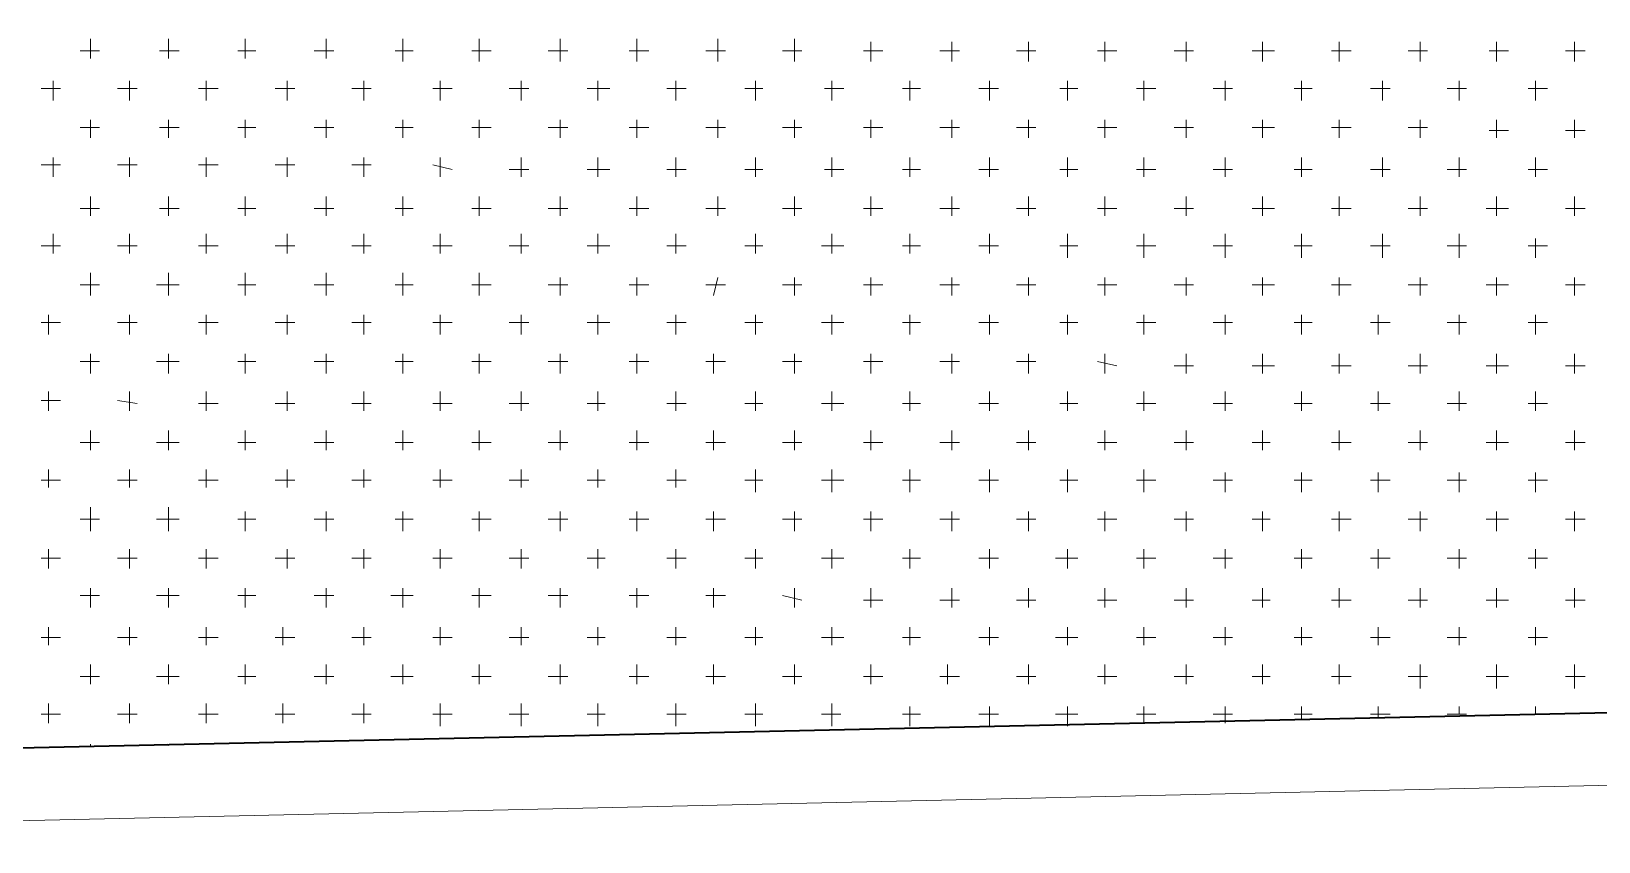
# Model space of a CAD drawing. Header units: millimetres. Extents: x -1787 to 4633, y 81 to 2259.
# Drawn here: x 628.4 to 755.4, y 1543.7 to 1609.4 of the extents above; entities that cross this region are included whole.
import ezdxf

# ---------------------------------------------------------------- set-up
doc = ezdxf.new("R2010")
doc.units = ezdxf.units.MM
doc.header["$MEASUREMENT"] = 0
doc.layers.get('0').update_dxf_attribs({"linetype": 'CONTINUOUS'})

msp = doc.modelspace()

# ---------------------------------------------------------------- linework, layer by layer
at = {"color": 1, "linetype": 'Continuous', "lineweight": 35, "true_color": 0x000001}
msp.add_lwpolyline([(1543.57077, 1598.22488), (698.95014, 1647.72245), (531.72863, 1598.22488), (523.33715, 1582.29323), (527.95855, 1568.0642), (553.13299, 1549.70024), (1544.5437, 1571.71267), (1551.5974, 1578.27991), (1552.57033, 1588.61724)], close=True, dxfattribs=at)
at = {"color": 3, "linetype": 'Continuous', "lineweight": 15, "true_color": 0x000003}
for points in [[(633.15608, 1607.22444), (633.15608, 1608.80544), (633.15608, 1608.80544)], [(639.48009, 1607.22444), (639.48009, 1608.80544), (639.48009, 1608.80544)], [(645.68249, 1607.22444), (645.68249, 1608.80544), (645.68249, 1608.80544)], [(652.24973, 1607.22444), (652.24973, 1608.80544), (652.24973, 1608.80544)], [(658.45213, 1606.98121), (658.45213, 1608.80544), (658.45213, 1608.80544)], [(664.65453, 1606.98121), (664.65453, 1608.80544), (664.65453, 1608.80544)], [(671.22177, 1606.98121), (671.22177, 1608.80544), (671.22177, 1608.80544)], [(677.42417, 1606.98121), (677.42417, 1608.80544), (677.42417, 1608.80544)], [(683.99142, 1606.98121), (683.99142, 1608.80544), (683.99142, 1608.80544)], [(690.19381, 1606.98121), (690.19381, 1608.80544), (690.19381, 1608.80544)], [(696.39621, 1606.98121), (696.39621, 1608.56221), (696.39621, 1608.56221)], [(702.96346, 1606.98121), (702.96346, 1608.56221), (702.96346, 1608.56221)], [(709.16585, 1606.98121), (709.16585, 1608.56221), (709.16585, 1608.56221)], [(715.36825, 1606.98121), (715.36825, 1608.56221), (715.36825, 1608.56221)], [(721.9355, 1606.98121), (721.9355, 1608.56221), (721.9355, 1608.56221)], [(728.13789, 1606.98121), (728.13789, 1608.56221), (728.13789, 1608.56221)], [(734.34029, 1606.98121), (734.34029, 1608.56221), (734.34029, 1608.56221)], [(740.90754, 1606.98121), (740.90754, 1608.56221), (740.90754, 1608.56221)], [(747.10993, 1606.98121), (747.10993, 1608.56221), (747.10993, 1608.56221)], [(753.43395, 1606.98121), (753.43395, 1608.56221), (753.43395, 1608.56221)], [(632.30477, 1607.83251), (633.88577, 1607.83251), (633.88577, 1607.83251)], [(638.7504, 1607.83251), (640.3314, 1607.83251), (640.3314, 1607.83251)], [(645.07441, 1607.83251), (646.5338, 1607.83251), (646.5338, 1607.83251)], [(651.27681, 1607.83251), (652.85781, 1607.83251), (652.85781, 1607.83251)], [(657.84405, 1607.83251), (659.30344, 1607.83251), (659.30344, 1607.83251)], [(664.04645, 1607.83251), (665.62746, 1607.83251), (665.62746, 1607.83251)], [(670.24885, 1607.83251), (671.82985, 1607.83251), (671.82985, 1607.83251)], [(676.81609, 1607.83251), (678.3971, 1607.83251), (678.3971, 1607.83251)], [(683.01849, 1607.83251), (684.5995, 1607.83251), (684.5995, 1607.83251)], [(689.22089, 1607.83251), (690.80189, 1607.83251), (690.80189, 1607.83251)], [(695.78813, 1607.83251), (697.36914, 1607.83251), (697.36914, 1607.83251)], [(701.99053, 1607.83251), (703.57154, 1607.83251), (703.57154, 1607.83251)], [(708.19293, 1607.83251), (709.77393, 1607.83251), (709.77393, 1607.83251)], [(714.76017, 1607.83251), (716.34118, 1607.83251), (716.34118, 1607.83251)], [(720.96257, 1607.83251), (722.54358, 1607.83251), (722.54358, 1607.83251)], [(727.28659, 1607.83251), (729.11082, 1607.83251), (729.11082, 1607.83251)], [(733.73221, 1607.83251), (735.31322, 1607.83251), (735.31322, 1607.83251)], [(739.93461, 1607.83251), (741.51562, 1607.83251), (741.51562, 1607.83251)], [(746.50186, 1607.83251), (748.08286, 1607.83251), (748.08286, 1607.83251)], [(752.70425, 1607.83251), (754.28526, 1607.83251), (754.28526, 1607.83251)], [(629.14276, 1604.79212), (630.72377, 1604.79212), (630.72377, 1604.79212)], [(630.11569, 1603.8192), (630.11569, 1605.4002), (630.11569, 1605.4002)], [(635.34516, 1604.79212), (636.92616, 1604.79212), (636.92616, 1604.79212)], [(636.31809, 1603.8192), (636.31809, 1605.4002), (636.31809, 1605.4002)], [(641.9124, 1604.79212), (643.49341, 1604.79212), (643.49341, 1604.79212)], [(642.52048, 1603.8192), (642.52048, 1605.4002), (642.52048, 1605.4002)], [(648.1148, 1604.79212), (649.69581, 1604.79212), (649.69581, 1604.79212)], [(649.08773, 1603.8192), (649.08773, 1605.4002), (649.08773, 1605.4002)], [(654.3172, 1604.79212), (655.8982, 1604.79212), (655.8982, 1604.79212)], [(655.29013, 1603.8192), (655.29013, 1605.4002), (655.29013, 1605.4002)], [(660.88444, 1604.79212), (662.46545, 1604.79212), (662.46545, 1604.79212)], [(661.49252, 1603.8192), (661.49252, 1605.4002), (661.49252, 1605.4002)], [(667.08684, 1604.79212), (668.66785, 1604.79212), (668.66785, 1604.79212)], [(668.05977, 1603.8192), (668.05977, 1605.4002), (668.05977, 1605.4002)], [(673.41086, 1604.79212), (675.23509, 1604.79212), (675.23509, 1604.79212)], [(674.26217, 1603.8192), (674.26217, 1605.4002), (674.26217, 1605.4002)], [(679.85649, 1604.79212), (681.43749, 1604.79212), (681.43749, 1604.79212)], [(680.58618, 1603.8192), (680.58618, 1605.4002), (680.58618, 1605.4002)], [(686.1805, 1604.79212), (687.63989, 1604.79212), (687.63989, 1604.79212)], [(687.03181, 1603.8192), (687.03181, 1605.4002), (687.03181, 1605.4002)], [(692.62613, 1604.79212), (694.20713, 1604.79212), (694.20713, 1604.79212)], [(693.23421, 1603.8192), (693.23421, 1605.4002), (693.23421, 1605.4002)], [(698.95014, 1604.79212), (700.40953, 1604.79212), (700.40953, 1604.79212)], [(699.55822, 1603.8192), (699.55822, 1605.4002), (699.55822, 1605.4002)], [(705.15254, 1604.79212), (706.73354, 1604.79212), (706.73354, 1604.79212)], [(706.00385, 1603.8192), (706.00385, 1605.4002), (706.00385, 1605.4002)], [(711.71978, 1604.79212), (713.17917, 1604.79212), (713.17917, 1604.79212)], [(712.32786, 1603.8192), (712.32786, 1605.4002), (712.32786, 1605.4002)], [(717.92218, 1604.79212), (719.50318, 1604.79212), (719.50318, 1604.79212)], [(718.53026, 1603.8192), (718.53026, 1605.4002), (718.53026, 1605.4002)], [(724.12458, 1604.79212), (725.70558, 1604.79212), (725.70558, 1604.79212)], [(725.0975, 1603.8192), (725.0975, 1605.4002), (725.0975, 1605.4002)], [(730.69182, 1604.79212), (732.15121, 1604.79212), (732.15121, 1604.79212)], [(731.2999, 1603.8192), (731.2999, 1605.4002), (731.2999, 1605.4002)], [(736.89422, 1604.79212), (738.47522, 1604.79212), (738.47522, 1604.79212)], [(737.86715, 1603.8192), (737.86715, 1605.4002), (737.86715, 1605.4002)], [(743.09662, 1604.79212), (744.67762, 1604.79212), (744.67762, 1604.79212)], [(744.06954, 1603.8192), (744.06954, 1605.4002), (744.06954, 1605.4002)], [(749.66386, 1604.79212), (751.24487, 1604.79212), (751.24487, 1604.79212)], [(750.27194, 1603.8192), (750.27194, 1605.4002), (750.27194, 1605.4002)], [(633.15608, 1600.77881), (633.15608, 1602.2382), (633.15608, 1602.2382)], [(639.48009, 1600.77881), (639.48009, 1602.2382), (639.48009, 1602.2382)], [(645.68249, 1600.77881), (645.68249, 1602.2382), (645.68249, 1602.2382)], [(652.24973, 1600.77881), (652.24973, 1602.2382), (652.24973, 1602.2382)], [(658.45213, 1600.77881), (658.45213, 1602.2382), (658.45213, 1602.2382)], [(664.65453, 1600.77881), (664.65453, 1602.2382), (664.65453, 1602.2382)], [(671.22177, 1600.77881), (671.22177, 1602.2382), (671.22177, 1602.2382)], [(677.42417, 1600.77881), (677.42417, 1602.2382), (677.42417, 1602.2382)], [(683.99142, 1600.77881), (683.99142, 1602.2382), (683.99142, 1602.2382)], [(690.19381, 1600.77881), (690.19381, 1602.2382), (690.19381, 1602.2382)], [(696.39621, 1600.77881), (696.39621, 1602.2382), (696.39621, 1602.2382)], [(702.96346, 1600.77881), (702.96346, 1602.2382), (702.96346, 1602.2382)], [(709.16585, 1600.77881), (709.16585, 1602.2382), (709.16585, 1602.2382)], [(715.36825, 1600.77881), (715.36825, 1602.2382), (715.36825, 1602.2382)], [(721.9355, 1600.77881), (721.9355, 1602.2382), (721.9355, 1602.2382)], [(728.13789, 1600.77881), (728.13789, 1602.2382), (728.13789, 1602.2382)], [(734.34029, 1600.77881), (734.34029, 1602.2382), (734.34029, 1602.2382)], [(740.90754, 1600.77881), (740.90754, 1602.2382), (740.90754, 1602.2382)], [(747.10993, 1600.77881), (747.10993, 1602.2382), (747.10993, 1602.2382)], [(753.43395, 1600.77881), (753.43395, 1602.2382), (753.43395, 1602.2382)], [(632.30477, 1601.63012), (633.88577, 1601.63012), (633.88577, 1601.63012)], [(638.7504, 1601.63012), (640.3314, 1601.63012), (640.3314, 1601.63012)], [(645.07441, 1601.63012), (646.5338, 1601.63012), (646.5338, 1601.63012)], [(651.27681, 1601.63012), (652.85781, 1601.63012), (652.85781, 1601.63012)], [(657.84405, 1601.63012), (659.30344, 1601.63012), (659.30344, 1601.63012)], [(664.04645, 1601.63012), (665.62746, 1601.63012), (665.62746, 1601.63012)], [(670.24885, 1601.63012), (671.82985, 1601.63012), (671.82985, 1601.63012)], [(676.81609, 1601.63012), (678.3971, 1601.63012), (678.3971, 1601.63012)], [(683.01849, 1601.63012), (684.5995, 1601.63012), (684.5995, 1601.63012)], [(689.22089, 1601.63012), (690.80189, 1601.63012), (690.80189, 1601.63012)], [(695.78813, 1601.63012), (697.36914, 1601.63012), (697.36914, 1601.63012)], [(701.99053, 1601.63012), (703.57154, 1601.63012), (703.57154, 1601.63012)], [(708.19293, 1601.63012), (709.77393, 1601.63012), (709.77393, 1601.63012)], [(714.76017, 1601.63012), (716.34118, 1601.63012), (716.34118, 1601.63012)], [(720.96257, 1601.63012), (722.54358, 1601.63012), (722.54358, 1601.63012)], [(727.28659, 1601.63012), (729.11082, 1601.63012), (729.11082, 1601.63012)], [(733.73221, 1601.63012), (735.31322, 1601.63012), (735.31322, 1601.63012)], [(739.93461, 1601.63012), (741.51562, 1601.63012), (741.51562, 1601.63012)], [(746.50186, 1601.38689), (748.08286, 1601.38689), (748.08286, 1601.38689)], [(752.70425, 1601.38689), (754.28526, 1601.38689), (754.28526, 1601.38689)], [(629.14276, 1598.58973), (630.72377, 1598.58973), (630.72377, 1598.58973)], [(630.11569, 1597.6168), (630.11569, 1599.1978), (630.11569, 1599.1978)], [(635.34516, 1598.58973), (636.92616, 1598.58973), (636.92616, 1598.58973)], [(636.31809, 1597.6168), (636.31809, 1599.1978), (636.31809, 1599.1978)], [(641.9124, 1598.58973), (643.49341, 1598.58973), (643.49341, 1598.58973)], [(642.52048, 1597.6168), (642.52048, 1599.1978), (642.52048, 1599.1978)], [(648.1148, 1598.58973), (649.69581, 1598.58973), (649.69581, 1598.58973)], [(649.08773, 1597.6168), (649.08773, 1599.1978), (649.08773, 1599.1978)], [(654.3172, 1598.58973), (655.8982, 1598.58973), (655.8982, 1598.58973)], [(655.29013, 1597.6168), (655.29013, 1599.1978), (655.29013, 1599.1978)], [(660.88444, 1598.58973), (662.46545, 1598.22488), (662.46545, 1598.22488)], [(661.49252, 1597.6168), (661.49252, 1599.1978), (661.49252, 1599.1978)], [(667.08684, 1598.22488), (668.66785, 1598.22488), (668.66785, 1598.22488)], [(668.05977, 1597.6168), (668.05977, 1599.1978), (668.05977, 1599.1978)], [(673.41086, 1598.22488), (675.23509, 1598.22488), (675.23509, 1598.22488)], [(674.26217, 1597.6168), (674.26217, 1599.1978), (674.26217, 1599.1978)], [(679.85649, 1598.22488), (681.43749, 1598.22488), (681.43749, 1598.22488)], [(680.58618, 1597.6168), (680.58618, 1599.1978), (680.58618, 1599.1978)], [(686.1805, 1598.22488), (687.63989, 1598.22488), (687.63989, 1598.22488)], [(687.03181, 1597.6168), (687.03181, 1599.1978), (687.03181, 1599.1978)], [(692.62613, 1598.22488), (694.20713, 1598.22488), (694.20713, 1598.22488)], [(693.23421, 1597.6168), (693.23421, 1599.1978), (693.23421, 1599.1978)], [(698.95014, 1598.22488), (700.40953, 1598.22488), (700.40953, 1598.22488)], [(699.55822, 1597.6168), (699.55822, 1599.1978), (699.55822, 1599.1978)], [(705.15254, 1598.22488), (706.73354, 1598.22488), (706.73354, 1598.22488)], [(706.00385, 1597.6168), (706.00385, 1599.1978), (706.00385, 1599.1978)], [(711.71978, 1598.22488), (713.17917, 1598.22488), (713.17917, 1598.22488)], [(712.32786, 1597.6168), (712.32786, 1599.1978), (712.32786, 1599.1978)], [(717.92218, 1598.22488), (719.50318, 1598.22488), (719.50318, 1598.22488)], [(718.53026, 1597.6168), (718.53026, 1599.1978), (718.53026, 1599.1978)], [(724.12458, 1598.22488), (725.70558, 1598.22488), (725.70558, 1598.22488)], [(725.0975, 1597.6168), (725.0975, 1599.1978), (725.0975, 1599.1978)], [(730.69182, 1598.22488), (732.15121, 1598.22488), (732.15121, 1598.22488)], [(731.2999, 1597.6168), (731.2999, 1599.1978), (731.2999, 1599.1978)], [(736.89422, 1598.22488), (738.47522, 1598.22488), (738.47522, 1598.22488)], [(737.86715, 1597.6168), (737.86715, 1599.1978), (737.86715, 1599.1978)], [(743.09662, 1598.22488), (744.67762, 1598.22488), (744.67762, 1598.22488)], [(744.06954, 1597.6168), (744.06954, 1599.1978), (744.06954, 1599.1978)], [(749.66386, 1598.22488), (751.24487, 1598.22488), (751.24487, 1598.22488)], [(750.27194, 1597.6168), (750.27194, 1599.1978), (750.27194, 1599.1978)], [(633.15608, 1594.45479), (633.15608, 1596.0358), (633.15608, 1596.0358)], [(639.48009, 1594.45479), (639.48009, 1596.0358), (639.48009, 1596.0358)], [(645.68249, 1594.45479), (645.68249, 1596.0358), (645.68249, 1596.0358)], [(652.24973, 1594.45479), (652.24973, 1596.0358), (652.24973, 1596.0358)], [(658.45213, 1594.45479), (658.45213, 1596.0358), (658.45213, 1596.0358)], [(664.65453, 1594.45479), (664.65453, 1596.0358), (664.65453, 1596.0358)], [(671.22177, 1594.45479), (671.22177, 1596.0358), (671.22177, 1596.0358)], [(677.42417, 1594.45479), (677.42417, 1596.0358), (677.42417, 1596.0358)], [(683.99142, 1594.45479), (683.99142, 1596.0358), (683.99142, 1596.0358)], [(690.19381, 1594.45479), (690.19381, 1596.0358), (690.19381, 1596.0358)], [(696.39621, 1594.45479), (696.39621, 1596.0358), (696.39621, 1596.0358)], [(702.96346, 1594.45479), (702.96346, 1596.0358), (702.96346, 1596.0358)], [(709.16585, 1594.45479), (709.16585, 1596.0358), (709.16585, 1596.0358)], [(715.36825, 1594.45479), (715.36825, 1596.0358), (715.36825, 1596.0358)], [(721.9355, 1594.45479), (721.9355, 1596.0358), (721.9355, 1596.0358)], [(728.13789, 1594.45479), (728.13789, 1596.0358), (728.13789, 1596.0358)], [(734.34029, 1594.45479), (734.34029, 1596.0358), (734.34029, 1596.0358)], [(740.90754, 1594.45479), (740.90754, 1596.0358), (740.90754, 1596.0358)], [(747.10993, 1594.45479), (747.10993, 1596.0358), (747.10993, 1596.0358)], [(753.43395, 1594.45479), (753.43395, 1596.0358), (753.43395, 1596.0358)], [(632.30477, 1595.06287), (633.88577, 1595.06287), (633.88577, 1595.06287)], [(638.7504, 1595.06287), (640.3314, 1595.06287), (640.3314, 1595.06287)], [(645.07441, 1595.06287), (646.5338, 1595.06287), (646.5338, 1595.06287)], [(651.27681, 1595.06287), (652.85781, 1595.06287), (652.85781, 1595.06287)], [(657.84405, 1595.06287), (659.30344, 1595.06287), (659.30344, 1595.06287)], [(664.04645, 1595.06287), (665.62746, 1595.06287), (665.62746, 1595.06287)], [(670.24885, 1595.06287), (671.82985, 1595.06287), (671.82985, 1595.06287)], [(676.81609, 1595.06287), (678.3971, 1595.06287), (678.3971, 1595.06287)], [(683.01849, 1595.06287), (684.5995, 1595.06287), (684.5995, 1595.06287)], [(689.22089, 1595.06287), (690.80189, 1595.06287), (690.80189, 1595.06287)], [(695.78813, 1595.06287), (697.36914, 1595.06287), (697.36914, 1595.06287)], [(701.99053, 1595.06287), (703.57154, 1595.06287), (703.57154, 1595.06287)], [(708.19293, 1595.06287), (709.77393, 1595.06287), (709.77393, 1595.06287)], [(714.76017, 1595.06287), (716.34118, 1595.06287), (716.34118, 1595.06287)], [(720.96257, 1595.06287), (722.54358, 1595.06287), (722.54358, 1595.06287)], [(727.28659, 1595.06287), (729.11082, 1595.06287), (729.11082, 1595.06287)], [(733.73221, 1595.06287), (735.31322, 1595.06287), (735.31322, 1595.06287)], [(739.93461, 1595.06287), (741.51562, 1595.06287), (741.51562, 1595.06287)], [(746.25863, 1595.06287), (748.08286, 1595.06287), (748.08286, 1595.06287)], [(752.70425, 1595.06287), (754.28526, 1595.06287), (754.28526, 1595.06287)], [(630.11569, 1591.4144), (630.11569, 1592.99541), (630.11569, 1592.99541)], [(636.31809, 1591.4144), (636.31809, 1592.99541), (636.31809, 1592.99541)], [(642.52048, 1591.4144), (642.52048, 1592.99541), (642.52048, 1592.99541)], [(649.08773, 1591.4144), (649.08773, 1592.99541), (649.08773, 1592.99541)], [(655.29013, 1591.4144), (655.29013, 1592.99541), (655.29013, 1592.99541)], [(661.49252, 1591.4144), (661.49252, 1592.99541), (661.49252, 1592.99541)], [(668.05977, 1591.4144), (668.05977, 1592.99541), (668.05977, 1592.99541)], [(674.26217, 1591.4144), (674.26217, 1592.99541), (674.26217, 1592.99541)], [(680.58618, 1591.4144), (680.58618, 1592.99541), (680.58618, 1592.99541)], [(687.03181, 1591.4144), (687.03181, 1592.99541), (687.03181, 1592.99541)], [(693.23421, 1591.4144), (693.23421, 1592.99541), (693.23421, 1592.99541)], [(699.55822, 1591.4144), (699.55822, 1592.99541), (699.55822, 1592.99541)], [(706.00385, 1591.4144), (706.00385, 1592.99541), (706.00385, 1592.99541)], [(712.32786, 1591.04956), (712.32786, 1592.99541), (712.32786, 1592.99541)], [(718.53026, 1591.04956), (718.53026, 1592.99541), (718.53026, 1592.99541)], [(725.0975, 1591.04956), (725.0975, 1592.99541), (725.0975, 1592.99541)], [(731.2999, 1591.04956), (731.2999, 1592.99541), (731.2999, 1592.99541)], [(737.86715, 1591.04956), (737.86715, 1592.99541), (737.86715, 1592.99541)], [(744.06954, 1591.04956), (744.06954, 1592.99541), (744.06954, 1592.99541)], [(629.14276, 1592.02248), (630.72377, 1592.02248), (630.72377, 1592.02248)], [(635.34516, 1592.02248), (636.92616, 1592.02248), (636.92616, 1592.02248)], [(641.9124, 1592.02248), (643.49341, 1592.02248), (643.49341, 1592.02248)], [(648.1148, 1592.02248), (649.69581, 1592.02248), (649.69581, 1592.02248)], [(654.3172, 1592.02248), (655.8982, 1592.02248), (655.8982, 1592.02248)], [(660.88444, 1592.02248), (662.46545, 1592.02248), (662.46545, 1592.02248)], [(667.08684, 1592.02248), (668.66785, 1592.02248), (668.66785, 1592.02248)], [(673.41086, 1592.02248), (675.23509, 1592.02248), (675.23509, 1592.02248)], [(679.85649, 1592.02248), (681.43749, 1592.02248), (681.43749, 1592.02248)], [(686.1805, 1592.02248), (687.63989, 1592.02248), (687.63989, 1592.02248)], [(692.3829, 1592.02248), (694.20713, 1592.02248), (694.20713, 1592.02248)], [(698.95014, 1592.02248), (700.40953, 1592.02248), (700.40953, 1592.02248)], [(705.15254, 1592.02248), (706.73354, 1592.02248), (706.73354, 1592.02248)], [(711.71978, 1592.02248), (713.17917, 1592.02248), (713.17917, 1592.02248)], [(717.92218, 1592.02248), (719.50318, 1592.02248), (719.50318, 1592.02248)], [(724.12458, 1592.02248), (725.70558, 1592.02248), (725.70558, 1592.02248)], [(730.69182, 1592.02248), (732.15121, 1592.02248), (732.15121, 1592.02248)], [(736.89422, 1592.02248), (738.47522, 1592.02248), (738.47522, 1592.02248)], [(743.09662, 1592.02248), (744.67762, 1592.02248), (744.67762, 1592.02248)], [(749.66386, 1592.02248), (751.24487, 1592.02248), (751.24487, 1592.02248)], [(750.27194, 1591.04956), (750.27194, 1592.63056), (750.27194, 1592.63056)], [(633.15608, 1588.00917), (633.15608, 1589.8334), (633.15608, 1589.8334)], [(639.48009, 1588.00917), (639.48009, 1589.8334), (639.48009, 1589.8334)], [(645.68249, 1588.00917), (645.68249, 1589.8334), (645.68249, 1589.8334)], [(652.24973, 1588.00917), (652.24973, 1589.8334), (652.24973, 1589.8334)], [(658.45213, 1588.00917), (658.45213, 1589.8334), (658.45213, 1589.8334)], [(664.65453, 1588.00917), (664.65453, 1589.8334), (664.65453, 1589.8334)], [(671.22177, 1588.00917), (671.22177, 1589.46855), (671.22177, 1589.46855)], [(677.42417, 1588.00917), (677.42417, 1589.46855), (677.42417, 1589.46855)], [(683.62657, 1588.00917), (683.99142, 1589.46855), (683.99142, 1589.46855)], [(690.19381, 1588.00917), (690.19381, 1589.46855), (690.19381, 1589.46855)], [(696.39621, 1588.00917), (696.39621, 1589.46855), (696.39621, 1589.46855)], [(702.96346, 1588.00917), (702.96346, 1589.46855), (702.96346, 1589.46855)], [(709.16585, 1588.00917), (709.16585, 1589.46855), (709.16585, 1589.46855)], [(715.36825, 1588.00917), (715.36825, 1589.46855), (715.36825, 1589.46855)], [(721.9355, 1588.00917), (721.9355, 1589.46855), (721.9355, 1589.46855)], [(728.13789, 1588.00917), (728.13789, 1589.46855), (728.13789, 1589.46855)], [(734.34029, 1588.00917), (734.34029, 1589.46855), (734.34029, 1589.46855)], [(740.90754, 1588.00917), (740.90754, 1589.46855), (740.90754, 1589.46855)], [(747.10993, 1588.00917), (747.10993, 1589.46855), (747.10993, 1589.46855)], [(753.43395, 1588.00917), (753.43395, 1589.46855), (753.43395, 1589.46855)], [(632.30477, 1588.86047), (633.88577, 1588.86047), (633.88577, 1588.86047)], [(638.50717, 1588.86047), (640.3314, 1588.86047), (640.3314, 1588.86047)], [(645.07441, 1588.86047), (646.5338, 1588.86047), (646.5338, 1588.86047)], [(651.27681, 1588.86047), (652.85781, 1588.86047), (652.85781, 1588.86047)], [(657.84405, 1588.86047), (659.30344, 1588.86047), (659.30344, 1588.86047)], [(664.04645, 1588.86047), (665.62746, 1588.86047), (665.62746, 1588.86047)], [(670.24885, 1588.86047), (671.82985, 1588.86047), (671.82985, 1588.86047)], [(676.81609, 1588.86047), (678.3971, 1588.86047), (678.3971, 1588.86047)], [(683.01849, 1588.86047), (684.5995, 1588.86047), (684.5995, 1588.86047)], [(689.22089, 1588.86047), (690.80189, 1588.86047), (690.80189, 1588.86047)], [(695.78813, 1588.86047), (697.36914, 1588.86047), (697.36914, 1588.86047)], [(701.99053, 1588.86047), (703.57154, 1588.86047), (703.57154, 1588.86047)], [(708.19293, 1588.86047), (709.77393, 1588.86047), (709.77393, 1588.86047)], [(714.76017, 1588.86047), (716.34118, 1588.86047), (716.34118, 1588.86047)], [(720.96257, 1588.86047), (722.54358, 1588.86047), (722.54358, 1588.86047)], [(727.28659, 1588.86047), (729.11082, 1588.86047), (729.11082, 1588.86047)], [(733.73221, 1588.86047), (735.31322, 1588.86047), (735.31322, 1588.86047)], [(739.93461, 1588.86047), (741.51562, 1588.86047), (741.51562, 1588.86047)], [(746.25863, 1588.86047), (748.08286, 1588.86047), (748.08286, 1588.86047)], [(752.70425, 1588.86047), (754.28526, 1588.86047), (754.28526, 1588.86047)], [(629.14276, 1585.82008), (630.72377, 1585.82008), (630.72377, 1585.82008)], [(629.75084, 1584.84716), (629.75084, 1586.42816), (629.75084, 1586.42816)], [(635.34516, 1585.82008), (636.92616, 1585.82008), (636.92616, 1585.82008)], [(636.31809, 1584.84716), (636.31809, 1586.42816), (636.31809, 1586.42816)], [(641.9124, 1585.82008), (643.49341, 1585.82008), (643.49341, 1585.82008)], [(642.52048, 1584.84716), (642.52048, 1586.42816), (642.52048, 1586.42816)], [(648.1148, 1585.82008), (649.69581, 1585.82008), (649.69581, 1585.82008)], [(649.08773, 1584.84716), (649.08773, 1586.42816), (649.08773, 1586.42816)], [(654.3172, 1585.82008), (655.8982, 1585.82008), (655.8982, 1585.82008)], [(655.29013, 1584.84716), (655.29013, 1586.42816), (655.29013, 1586.42816)], [(660.88444, 1585.82008), (662.46545, 1585.82008), (662.46545, 1585.82008)], [(661.49252, 1584.84716), (661.49252, 1586.42816), (661.49252, 1586.42816)], [(667.08684, 1585.82008), (668.66785, 1585.82008), (668.66785, 1585.82008)], [(668.05977, 1584.84716), (668.05977, 1586.42816), (668.05977, 1586.42816)], [(673.41086, 1585.82008), (675.23509, 1585.82008), (675.23509, 1585.82008)], [(674.26217, 1584.84716), (674.26217, 1586.42816), (674.26217, 1586.42816)], [(679.85649, 1585.82008), (681.43749, 1585.82008), (681.43749, 1585.82008)], [(680.58618, 1584.84716), (680.58618, 1586.42816), (680.58618, 1586.42816)], [(686.1805, 1585.82008), (687.63989, 1585.82008), (687.63989, 1585.82008)], [(687.03181, 1584.84716), (687.03181, 1586.42816), (687.03181, 1586.42816)], [(692.3829, 1585.82008), (694.20713, 1585.82008), (694.20713, 1585.82008)], [(693.23421, 1584.84716), (693.23421, 1586.42816), (693.23421, 1586.42816)], [(698.95014, 1585.82008), (700.40953, 1585.82008), (700.40953, 1585.82008)], [(699.55822, 1584.84716), (699.55822, 1586.42816), (699.55822, 1586.42816)], [(705.15254, 1585.82008), (706.73354, 1585.82008), (706.73354, 1585.82008)], [(706.00385, 1584.84716), (706.00385, 1586.42816), (706.00385, 1586.42816)], [(711.71978, 1585.82008), (713.17917, 1585.82008), (713.17917, 1585.82008)], [(712.32786, 1584.84716), (712.32786, 1586.42816), (712.32786, 1586.42816)], [(717.92218, 1585.82008), (719.50318, 1585.82008), (719.50318, 1585.82008)], [(718.53026, 1584.84716), (718.53026, 1586.42816), (718.53026, 1586.42816)], [(724.12458, 1585.82008), (725.70558, 1585.82008), (725.70558, 1585.82008)], [(725.0975, 1584.84716), (725.0975, 1586.42816), (725.0975, 1586.42816)], [(730.69182, 1585.82008), (732.15121, 1585.82008), (732.15121, 1585.82008)], [(731.2999, 1584.84716), (731.2999, 1586.42816), (731.2999, 1586.42816)], [(736.89422, 1585.82008), (738.47522, 1585.82008), (738.47522, 1585.82008)], [(737.5023, 1584.84716), (737.5023, 1586.42816), (737.5023, 1586.42816)], [(743.09662, 1585.82008), (744.67762, 1585.82008), (744.67762, 1585.82008)], [(744.06954, 1584.84716), (744.06954, 1586.42816), (744.06954, 1586.42816)], [(749.66386, 1585.82008), (751.24487, 1585.82008), (751.24487, 1585.82008)], [(750.27194, 1584.84716), (750.27194, 1586.42816), (750.27194, 1586.42816)], [(633.15608, 1581.68515), (633.15608, 1583.26616), (633.15608, 1583.26616)], [(639.48009, 1581.68515), (639.48009, 1583.26616), (639.48009, 1583.26616)], [(645.68249, 1581.68515), (645.68249, 1583.26616), (645.68249, 1583.26616)], [(652.24973, 1581.68515), (652.24973, 1583.26616), (652.24973, 1583.26616)], [(658.45213, 1581.68515), (658.45213, 1583.26616), (658.45213, 1583.26616)], [(664.65453, 1581.68515), (664.65453, 1583.26616), (664.65453, 1583.26616)], [(671.22177, 1581.68515), (671.22177, 1583.26616), (671.22177, 1583.26616)], [(677.42417, 1581.68515), (677.42417, 1583.26616), (677.42417, 1583.26616)], [(683.62657, 1581.68515), (683.62657, 1583.26616), (683.62657, 1583.26616)], [(690.19381, 1581.68515), (690.19381, 1583.26616), (690.19381, 1583.26616)], [(696.39621, 1581.68515), (696.39621, 1583.26616), (696.39621, 1583.26616)], [(702.96346, 1581.68515), (702.96346, 1583.26616), (702.96346, 1583.26616)], [(709.16585, 1581.68515), (709.16585, 1583.26616), (709.16585, 1583.26616)], [(715.36825, 1581.68515), (715.36825, 1583.26616), (715.36825, 1583.26616)], [(721.9355, 1581.68515), (721.9355, 1583.26616), (721.9355, 1583.26616)], [(728.13789, 1581.68515), (728.13789, 1583.26616), (728.13789, 1583.26616)], [(734.34029, 1581.68515), (734.34029, 1583.26616), (734.34029, 1583.26616)], [(740.90754, 1581.68515), (740.90754, 1583.26616), (740.90754, 1583.26616)], [(747.10993, 1581.68515), (747.10993, 1583.26616), (747.10993, 1583.26616)], [(753.43395, 1581.68515), (753.43395, 1583.26616), (753.43395, 1583.26616)], [(632.30477, 1582.65808), (633.88577, 1582.65808), (633.88577, 1582.65808)], [(638.50717, 1582.65808), (640.3314, 1582.65808), (640.3314, 1582.65808)], [(645.07441, 1582.65808), (646.5338, 1582.65808), (646.5338, 1582.65808)], [(651.27681, 1582.65808), (652.85781, 1582.65808), (652.85781, 1582.65808)], [(657.84405, 1582.65808), (659.30344, 1582.65808), (659.30344, 1582.65808)], [(664.04645, 1582.65808), (665.62746, 1582.65808), (665.62746, 1582.65808)], [(670.24885, 1582.65808), (671.82985, 1582.65808), (671.82985, 1582.65808)], [(676.81609, 1582.65808), (678.3971, 1582.65808), (678.3971, 1582.65808)], [(683.01849, 1582.65808), (684.5995, 1582.65808), (684.5995, 1582.65808)], [(689.22089, 1582.65808), (690.80189, 1582.65808), (690.80189, 1582.65808)], [(695.78813, 1582.65808), (697.36914, 1582.65808), (697.36914, 1582.65808)], [(701.99053, 1582.65808), (703.57154, 1582.65808), (703.57154, 1582.65808)], [(708.19293, 1582.65808), (709.77393, 1582.65808), (709.77393, 1582.65808)], [(714.76017, 1582.65808), (716.34118, 1582.29323), (716.34118, 1582.29323)], [(720.96257, 1582.29323), (722.54358, 1582.29323), (722.54358, 1582.29323)], [(727.28659, 1582.29323), (729.11082, 1582.29323), (729.11082, 1582.29323)], [(733.73221, 1582.29323), (735.31322, 1582.29323), (735.31322, 1582.29323)], [(739.93461, 1582.29323), (741.51562, 1582.29323), (741.51562, 1582.29323)], [(746.25863, 1582.29323), (748.08286, 1582.29323), (748.08286, 1582.29323)], [(752.70425, 1582.29323), (754.28526, 1582.29323), (754.28526, 1582.29323)], [(629.75084, 1578.64476), (629.75084, 1580.22576), (629.75084, 1580.22576)], [(636.31809, 1578.64476), (636.31809, 1580.22576), (636.31809, 1580.22576)], [(642.52048, 1578.64476), (642.52048, 1580.22576), (642.52048, 1580.22576)], [(649.08773, 1578.64476), (649.08773, 1580.22576), (649.08773, 1580.22576)], [(655.29013, 1578.64476), (655.29013, 1580.22576), (655.29013, 1580.22576)], [(661.49252, 1578.64476), (661.49252, 1580.22576), (661.49252, 1580.22576)], [(668.05977, 1578.64476), (668.05977, 1580.22576), (668.05977, 1580.22576)], [(674.26217, 1578.64476), (674.26217, 1580.22576), (674.26217, 1580.22576)], [(680.58618, 1578.64476), (680.58618, 1580.22576), (680.58618, 1580.22576)], [(687.03181, 1578.64476), (687.03181, 1580.22576), (687.03181, 1580.22576)], [(693.23421, 1578.64476), (693.23421, 1580.22576), (693.23421, 1580.22576)], [(699.55822, 1578.64476), (699.55822, 1580.22576), (699.55822, 1580.22576)], [(706.00385, 1578.64476), (706.00385, 1580.22576), (706.00385, 1580.22576)], [(712.32786, 1578.64476), (712.32786, 1580.22576), (712.32786, 1580.22576)], [(718.53026, 1578.64476), (718.53026, 1580.22576), (718.53026, 1580.22576)], [(725.0975, 1578.64476), (725.0975, 1580.22576), (725.0975, 1580.22576)], [(731.2999, 1578.64476), (731.2999, 1580.22576), (731.2999, 1580.22576)], [(737.5023, 1578.64476), (737.5023, 1580.22576), (737.5023, 1580.22576)], [(744.06954, 1578.64476), (744.06954, 1580.22576), (744.06954, 1580.22576)], [(750.27194, 1578.64476), (750.27194, 1580.22576), (750.27194, 1580.22576)], [(629.14276, 1579.49607), (630.72377, 1579.49607), (630.72377, 1579.49607)], [(635.34516, 1579.49607), (636.92616, 1579.25284), (636.92616, 1579.25284)], [(641.9124, 1579.25284), (643.49341, 1579.25284), (643.49341, 1579.25284)], [(648.1148, 1579.25284), (649.69581, 1579.25284), (649.69581, 1579.25284)], [(654.3172, 1579.25284), (655.8982, 1579.25284), (655.8982, 1579.25284)], [(660.88444, 1579.25284), (662.46545, 1579.25284), (662.46545, 1579.25284)], [(667.08684, 1579.25284), (668.66785, 1579.25284), (668.66785, 1579.25284)], [(673.41086, 1579.25284), (674.87024, 1579.25284), (674.87024, 1579.25284)], [(679.85649, 1579.25284), (681.43749, 1579.25284), (681.43749, 1579.25284)], [(686.1805, 1579.25284), (687.63989, 1579.25284), (687.63989, 1579.25284)], [(692.3829, 1579.25284), (694.20713, 1579.25284), (694.20713, 1579.25284)], [(698.95014, 1579.25284), (700.40953, 1579.25284), (700.40953, 1579.25284)], [(705.15254, 1579.25284), (706.73354, 1579.25284), (706.73354, 1579.25284)], [(711.71978, 1579.25284), (713.17917, 1579.25284), (713.17917, 1579.25284)], [(717.92218, 1579.25284), (719.50318, 1579.25284), (719.50318, 1579.25284)], [(724.12458, 1579.25284), (725.70558, 1579.25284), (725.70558, 1579.25284)], [(730.69182, 1579.25284), (732.15121, 1579.25284), (732.15121, 1579.25284)], [(736.89422, 1579.25284), (738.47522, 1579.25284), (738.47522, 1579.25284)], [(743.09662, 1579.25284), (744.67762, 1579.25284), (744.67762, 1579.25284)], [(749.66386, 1579.25284), (751.24487, 1579.25284), (751.24487, 1579.25284)], [(633.15608, 1575.48275), (633.15608, 1577.06376), (633.15608, 1577.06376)], [(639.48009, 1575.48275), (639.48009, 1577.06376), (639.48009, 1577.06376)], [(645.68249, 1575.48275), (645.68249, 1577.06376), (645.68249, 1577.06376)], [(652.24973, 1575.48275), (652.24973, 1577.06376), (652.24973, 1577.06376)], [(658.45213, 1575.48275), (658.45213, 1577.06376), (658.45213, 1577.06376)], [(664.65453, 1575.48275), (664.65453, 1577.06376), (664.65453, 1577.06376)], [(671.22177, 1575.48275), (671.22177, 1577.06376), (671.22177, 1577.06376)], [(677.42417, 1575.48275), (677.42417, 1577.06376), (677.42417, 1577.06376)], [(683.62657, 1575.48275), (683.62657, 1577.06376), (683.62657, 1577.06376)], [(690.19381, 1575.48275), (690.19381, 1577.06376), (690.19381, 1577.06376)], [(696.39621, 1575.48275), (696.39621, 1577.06376), (696.39621, 1577.06376)], [(702.96346, 1575.48275), (702.96346, 1577.06376), (702.96346, 1577.06376)], [(709.16585, 1575.48275), (709.16585, 1577.06376), (709.16585, 1577.06376)], [(715.36825, 1575.48275), (715.36825, 1577.06376), (715.36825, 1577.06376)], [(721.9355, 1575.48275), (721.9355, 1577.06376), (721.9355, 1577.06376)], [(728.13789, 1575.48275), (728.13789, 1577.06376), (728.13789, 1577.06376)], [(734.34029, 1575.48275), (734.34029, 1577.06376), (734.34029, 1577.06376)], [(740.90754, 1575.48275), (740.90754, 1577.06376), (740.90754, 1577.06376)], [(747.10993, 1575.48275), (747.10993, 1577.06376), (747.10993, 1577.06376)], [(753.43395, 1575.48275), (753.43395, 1577.06376), (753.43395, 1577.06376)], [(632.30477, 1576.09083), (633.88577, 1576.09083), (633.88577, 1576.09083)], [(638.50717, 1576.09083), (640.3314, 1576.09083), (640.3314, 1576.09083)], [(645.07441, 1576.09083), (646.5338, 1576.09083), (646.5338, 1576.09083)], [(651.27681, 1576.09083), (652.85781, 1576.09083), (652.85781, 1576.09083)], [(657.84405, 1576.09083), (659.30344, 1576.09083), (659.30344, 1576.09083)], [(664.04645, 1576.09083), (665.62746, 1576.09083), (665.62746, 1576.09083)], [(670.24885, 1576.09083), (671.82985, 1576.09083), (671.82985, 1576.09083)], [(676.81609, 1576.09083), (678.3971, 1576.09083), (678.3971, 1576.09083)], [(683.01849, 1576.09083), (684.5995, 1576.09083), (684.5995, 1576.09083)], [(689.22089, 1576.09083), (690.80189, 1576.09083), (690.80189, 1576.09083)], [(695.78813, 1576.09083), (697.36914, 1576.09083), (697.36914, 1576.09083)], [(701.99053, 1576.09083), (703.57154, 1576.09083), (703.57154, 1576.09083)], [(708.19293, 1576.09083), (709.77393, 1576.09083), (709.77393, 1576.09083)], [(714.76017, 1576.09083), (716.34118, 1576.09083), (716.34118, 1576.09083)], [(720.96257, 1576.09083), (722.54358, 1576.09083), (722.54358, 1576.09083)], [(727.28659, 1576.09083), (728.74597, 1576.09083), (728.74597, 1576.09083)], [(733.73221, 1576.09083), (735.31322, 1576.09083), (735.31322, 1576.09083)], [(739.93461, 1576.09083), (741.51562, 1576.09083), (741.51562, 1576.09083)], [(746.25863, 1576.09083), (748.08286, 1576.09083), (748.08286, 1576.09083)], [(752.70425, 1576.09083), (754.28526, 1576.09083), (754.28526, 1576.09083)], [(629.75084, 1572.44236), (629.75084, 1573.90175), (629.75084, 1573.90175)], [(636.31809, 1572.44236), (636.31809, 1573.90175), (636.31809, 1573.90175)], [(642.52048, 1572.44236), (642.52048, 1573.90175), (642.52048, 1573.90175)], [(649.08773, 1572.44236), (649.08773, 1573.90175), (649.08773, 1573.90175)], [(655.29013, 1572.44236), (655.29013, 1573.90175), (655.29013, 1573.90175)], [(661.49252, 1572.44236), (661.49252, 1573.90175), (661.49252, 1573.90175)], [(668.05977, 1572.44236), (668.05977, 1573.90175), (668.05977, 1573.90175)], [(674.26217, 1572.44236), (674.26217, 1573.90175), (674.26217, 1573.90175)], [(680.58618, 1572.44236), (680.58618, 1573.90175), (680.58618, 1573.90175)], [(687.03181, 1572.07752), (687.03181, 1573.90175), (687.03181, 1573.90175)], [(693.23421, 1572.07752), (693.23421, 1573.90175), (693.23421, 1573.90175)], [(699.55822, 1572.07752), (699.55822, 1573.90175), (699.55822, 1573.90175)], [(706.00385, 1572.07752), (706.00385, 1573.90175), (706.00385, 1573.90175)], [(712.32786, 1572.07752), (712.32786, 1573.90175), (712.32786, 1573.90175)], [(718.53026, 1572.07752), (718.53026, 1573.90175), (718.53026, 1573.90175)], [(629.14276, 1573.05044), (630.72377, 1573.05044), (630.72377, 1573.05044)], [(635.34516, 1573.05044), (636.92616, 1573.05044), (636.92616, 1573.05044)], [(641.9124, 1573.05044), (643.49341, 1573.05044), (643.49341, 1573.05044)], [(648.1148, 1573.05044), (649.69581, 1573.05044), (649.69581, 1573.05044)], [(654.3172, 1573.05044), (655.8982, 1573.05044), (655.8982, 1573.05044)], [(660.88444, 1573.05044), (662.46545, 1573.05044), (662.46545, 1573.05044)], [(667.08684, 1573.05044), (668.66785, 1573.05044), (668.66785, 1573.05044)], [(673.41086, 1573.05044), (674.87024, 1573.05044), (674.87024, 1573.05044)], [(679.85649, 1573.05044), (681.43749, 1573.05044), (681.43749, 1573.05044)], [(686.1805, 1573.05044), (687.63989, 1573.05044), (687.63989, 1573.05044)], [(692.3829, 1573.05044), (694.20713, 1573.05044), (694.20713, 1573.05044)], [(698.95014, 1573.05044), (700.40953, 1573.05044), (700.40953, 1573.05044)], [(705.15254, 1573.05044), (706.73354, 1573.05044), (706.73354, 1573.05044)], [(711.71978, 1573.05044), (713.17917, 1573.05044), (713.17917, 1573.05044)], [(717.92218, 1573.05044), (719.50318, 1573.05044), (719.50318, 1573.05044)], [(724.12458, 1573.05044), (725.70558, 1573.05044), (725.70558, 1573.05044)], [(725.0975, 1572.07752), (725.0975, 1573.65852), (725.0975, 1573.65852)], [(730.69182, 1573.05044), (732.15121, 1573.05044), (732.15121, 1573.05044)], [(731.2999, 1572.07752), (731.2999, 1573.65852), (731.2999, 1573.65852)], [(736.89422, 1573.05044), (738.47522, 1573.05044), (738.47522, 1573.05044)], [(737.5023, 1572.07752), (737.5023, 1573.65852), (737.5023, 1573.65852)], [(743.09662, 1573.05044), (744.67762, 1573.05044), (744.67762, 1573.05044)], [(744.06954, 1572.07752), (744.06954, 1573.65852), (744.06954, 1573.65852)], [(749.66386, 1573.05044), (751.24487, 1573.05044), (751.24487, 1573.05044)], [(750.27194, 1572.07752), (750.27194, 1573.65852), (750.27194, 1573.65852)], [(633.15608, 1568.91551), (633.15608, 1570.86136), (633.15608, 1570.86136)], [(639.48009, 1568.91551), (639.48009, 1570.86136), (639.48009, 1570.86136)], [(645.68249, 1568.91551), (645.68249, 1570.49651), (645.68249, 1570.49651)], [(652.24973, 1568.91551), (652.24973, 1570.49651), (652.24973, 1570.49651)], [(658.45213, 1568.91551), (658.45213, 1570.49651), (658.45213, 1570.49651)], [(664.65453, 1568.91551), (664.65453, 1570.49651), (664.65453, 1570.49651)], [(671.22177, 1568.91551), (671.22177, 1570.49651), (671.22177, 1570.49651)], [(677.42417, 1568.91551), (677.42417, 1570.49651), (677.42417, 1570.49651)], [(683.62657, 1568.91551), (683.62657, 1570.49651), (683.62657, 1570.49651)], [(690.19381, 1568.91551), (690.19381, 1570.49651), (690.19381, 1570.49651)], [(696.39621, 1568.91551), (696.39621, 1570.49651), (696.39621, 1570.49651)], [(702.96346, 1568.91551), (702.96346, 1570.49651), (702.96346, 1570.49651)], [(709.16585, 1568.91551), (709.16585, 1570.49651), (709.16585, 1570.49651)], [(715.36825, 1568.91551), (715.36825, 1570.49651), (715.36825, 1570.49651)], [(721.9355, 1568.91551), (721.9355, 1570.49651), (721.9355, 1570.49651)], [(728.13789, 1568.91551), (728.13789, 1570.49651), (728.13789, 1570.49651)], [(734.34029, 1568.91551), (734.34029, 1570.49651), (734.34029, 1570.49651)], [(740.90754, 1568.91551), (740.90754, 1570.49651), (740.90754, 1570.49651)], [(747.10993, 1568.91551), (747.10993, 1570.49651), (747.10993, 1570.49651)], [(753.43395, 1568.91551), (753.43395, 1570.49651), (753.43395, 1570.49651)], [(632.30477, 1569.88843), (633.88577, 1569.88843), (633.88577, 1569.88843)], [(638.50717, 1569.88843), (640.3314, 1569.88843), (640.3314, 1569.88843)], [(645.07441, 1569.88843), (646.5338, 1569.88843), (646.5338, 1569.88843)], [(651.27681, 1569.88843), (652.85781, 1569.88843), (652.85781, 1569.88843)], [(657.84405, 1569.88843), (659.30344, 1569.88843), (659.30344, 1569.88843)], [(664.04645, 1569.88843), (665.62746, 1569.88843), (665.62746, 1569.88843)], [(670.24885, 1569.88843), (671.82985, 1569.88843), (671.82985, 1569.88843)], [(676.81609, 1569.88843), (678.3971, 1569.88843), (678.3971, 1569.88843)], [(683.01849, 1569.88843), (684.5995, 1569.88843), (684.5995, 1569.88843)], [(689.22089, 1569.88843), (690.80189, 1569.88843), (690.80189, 1569.88843)], [(695.78813, 1569.88843), (697.36914, 1569.88843), (697.36914, 1569.88843)], [(701.99053, 1569.88843), (703.57154, 1569.88843), (703.57154, 1569.88843)], [(708.19293, 1569.88843), (709.77393, 1569.88843), (709.77393, 1569.88843)], [(714.76017, 1569.88843), (716.34118, 1569.88843), (716.34118, 1569.88843)], [(720.96257, 1569.88843), (722.54358, 1569.88843), (722.54358, 1569.88843)], [(727.28659, 1569.88843), (728.74597, 1569.88843), (728.74597, 1569.88843)], [(733.73221, 1569.88843), (735.31322, 1569.88843), (735.31322, 1569.88843)], [(739.93461, 1569.88843), (741.51562, 1569.88843), (741.51562, 1569.88843)], [(746.25863, 1569.88843), (748.08286, 1569.88843), (748.08286, 1569.88843)], [(752.70425, 1569.88843), (754.28526, 1569.88843), (754.28526, 1569.88843)], [(629.14276, 1566.72643), (630.72377, 1566.72643), (630.72377, 1566.72643)], [(629.75084, 1565.87512), (629.75084, 1567.45612), (629.75084, 1567.45612)], [(635.34516, 1566.72643), (636.92616, 1566.72643), (636.92616, 1566.72643)], [(636.31809, 1565.87512), (636.31809, 1567.45612), (636.31809, 1567.45612)], [(641.9124, 1566.72643), (643.49341, 1566.72643), (643.49341, 1566.72643)], [(642.52048, 1565.87512), (642.52048, 1567.45612), (642.52048, 1567.45612)], [(648.1148, 1566.72643), (649.69581, 1566.72643), (649.69581, 1566.72643)], [(649.08773, 1565.87512), (649.08773, 1567.45612), (649.08773, 1567.45612)], [(654.3172, 1566.72643), (655.8982, 1566.72643), (655.8982, 1566.72643)], [(655.29013, 1565.87512), (655.29013, 1567.45612), (655.29013, 1567.45612)], [(660.88444, 1566.72643), (662.46545, 1566.72643), (662.46545, 1566.72643)], [(661.49252, 1565.87512), (661.49252, 1567.45612), (661.49252, 1567.45612)], [(667.08684, 1566.72643), (668.66785, 1566.72643), (668.66785, 1566.72643)], [(668.05977, 1565.87512), (668.05977, 1567.45612), (668.05977, 1567.45612)], [(673.41086, 1566.72643), (674.87024, 1566.72643), (674.87024, 1566.72643)], [(674.26217, 1565.87512), (674.26217, 1567.45612), (674.26217, 1567.45612)], [(679.85649, 1566.72643), (681.43749, 1566.72643), (681.43749, 1566.72643)], [(680.58618, 1565.87512), (680.58618, 1567.45612), (680.58618, 1567.45612)], [(686.1805, 1566.72643), (687.63989, 1566.72643), (687.63989, 1566.72643)], [(687.03181, 1565.87512), (687.03181, 1567.45612), (687.03181, 1567.45612)], [(692.3829, 1566.72643), (694.20713, 1566.72643), (694.20713, 1566.72643)], [(693.23421, 1565.87512), (693.23421, 1567.45612), (693.23421, 1567.45612)], [(698.95014, 1566.72643), (700.40953, 1566.72643), (700.40953, 1566.72643)], [(699.55822, 1565.87512), (699.55822, 1567.45612), (699.55822, 1567.45612)], [(705.15254, 1566.72643), (706.73354, 1566.72643), (706.73354, 1566.72643)], [(706.00385, 1565.87512), (706.00385, 1567.45612), (706.00385, 1567.45612)], [(711.35494, 1566.72643), (713.17917, 1566.72643), (713.17917, 1566.72643)], [(712.32786, 1565.87512), (712.32786, 1567.45612), (712.32786, 1567.45612)], [(717.92218, 1566.72643), (719.50318, 1566.72643), (719.50318, 1566.72643)], [(718.53026, 1565.87512), (718.53026, 1567.45612), (718.53026, 1567.45612)], [(724.12458, 1566.72643), (725.70558, 1566.72643), (725.70558, 1566.72643)], [(725.0975, 1565.87512), (725.0975, 1567.45612), (725.0975, 1567.45612)], [(730.69182, 1566.72643), (732.15121, 1566.72643), (732.15121, 1566.72643)], [(731.2999, 1565.87512), (731.2999, 1567.45612), (731.2999, 1567.45612)], [(736.89422, 1566.72643), (738.47522, 1566.72643), (738.47522, 1566.72643)], [(737.5023, 1565.87512), (737.5023, 1567.45612), (737.5023, 1567.45612)], [(743.09662, 1566.72643), (744.67762, 1566.72643), (744.67762, 1566.72643)], [(744.06954, 1565.87512), (744.06954, 1567.45612), (744.06954, 1567.45612)], [(749.66386, 1566.72643), (751.24487, 1566.72643), (751.24487, 1566.72643)], [(750.27194, 1565.87512), (750.27194, 1567.45612), (750.27194, 1567.45612)], [(633.15608, 1562.71311), (633.15608, 1564.29412), (633.15608, 1564.29412)], [(639.48009, 1562.71311), (639.48009, 1564.29412), (639.48009, 1564.29412)], [(645.68249, 1562.71311), (645.68249, 1564.29412), (645.68249, 1564.29412)], [(652.24973, 1562.71311), (652.24973, 1564.29412), (652.24973, 1564.29412)], [(658.45213, 1562.71311), (658.45213, 1564.29412), (658.45213, 1564.29412)], [(664.65453, 1562.71311), (664.65453, 1564.29412), (664.65453, 1564.29412)], [(671.22177, 1562.71311), (671.22177, 1564.29412), (671.22177, 1564.29412)], [(677.42417, 1562.71311), (677.42417, 1564.29412), (677.42417, 1564.29412)], [(683.62657, 1562.71311), (683.62657, 1564.29412), (683.62657, 1564.29412)], [(690.19381, 1562.71311), (690.19381, 1564.29412), (690.19381, 1564.29412)], [(696.39621, 1562.71311), (696.39621, 1564.29412), (696.39621, 1564.29412)], [(702.96346, 1562.71311), (702.96346, 1564.29412), (702.96346, 1564.29412)], [(709.16585, 1562.71311), (709.16585, 1564.29412), (709.16585, 1564.29412)], [(715.36825, 1562.71311), (715.36825, 1564.29412), (715.36825, 1564.29412)], [(721.9355, 1562.71311), (721.9355, 1564.29412), (721.9355, 1564.29412)], [(728.13789, 1562.71311), (728.13789, 1564.29412), (728.13789, 1564.29412)], [(734.34029, 1562.71311), (734.34029, 1564.29412), (734.34029, 1564.29412)], [(740.90754, 1562.71311), (740.90754, 1564.29412), (740.90754, 1564.29412)], [(747.10993, 1562.71311), (747.10993, 1564.29412), (747.10993, 1564.29412)], [(753.43395, 1562.71311), (753.43395, 1564.29412), (753.43395, 1564.29412)], [(632.30477, 1563.68604), (633.88577, 1563.68604), (633.88577, 1563.68604)], [(638.50717, 1563.68604), (640.3314, 1563.68604), (640.3314, 1563.68604)], [(645.07441, 1563.68604), (646.5338, 1563.68604), (646.5338, 1563.68604)], [(651.27681, 1563.68604), (652.85781, 1563.68604), (652.85781, 1563.68604)], [(657.47921, 1563.68604), (659.30344, 1563.68604), (659.30344, 1563.68604)], [(664.04645, 1563.68604), (665.62746, 1563.68604), (665.62746, 1563.68604)], [(670.24885, 1563.68604), (671.82985, 1563.68604), (671.82985, 1563.68604)], [(676.81609, 1563.68604), (678.3971, 1563.68604), (678.3971, 1563.68604)], [(683.01849, 1563.68604), (684.5995, 1563.68604), (684.5995, 1563.68604)], [(689.22089, 1563.68604), (690.80189, 1563.32119), (690.80189, 1563.32119)], [(695.78813, 1563.32119), (697.36914, 1563.32119), (697.36914, 1563.32119)], [(701.99053, 1563.32119), (703.57154, 1563.32119), (703.57154, 1563.32119)], [(708.19293, 1563.32119), (709.77393, 1563.32119), (709.77393, 1563.32119)], [(714.76017, 1563.32119), (716.34118, 1563.32119), (716.34118, 1563.32119)], [(720.96257, 1563.32119), (722.54358, 1563.32119), (722.54358, 1563.32119)], [(727.28659, 1563.32119), (728.74597, 1563.32119), (728.74597, 1563.32119)], [(733.73221, 1563.32119), (735.31322, 1563.32119), (735.31322, 1563.32119)], [(739.93461, 1563.32119), (741.51562, 1563.32119), (741.51562, 1563.32119)], [(746.25863, 1563.32119), (748.08286, 1563.32119), (748.08286, 1563.32119)], [(752.70425, 1563.32119), (754.28526, 1563.32119), (754.28526, 1563.32119)], [(629.14276, 1560.2808), (630.72377, 1560.2808), (630.72377, 1560.2808)], [(629.75084, 1559.67272), (629.75084, 1561.13211), (629.75084, 1561.13211)], [(635.34516, 1560.2808), (636.92616, 1560.2808), (636.92616, 1560.2808)], [(636.31809, 1559.67272), (636.31809, 1561.13211), (636.31809, 1561.13211)], [(641.9124, 1560.2808), (643.49341, 1560.2808), (643.49341, 1560.2808)], [(642.52048, 1559.67272), (642.52048, 1561.13211), (642.52048, 1561.13211)], [(648.1148, 1560.2808), (649.69581, 1560.2808), (649.69581, 1560.2808)], [(648.72288, 1559.67272), (648.72288, 1561.13211), (648.72288, 1561.13211)], [(654.3172, 1560.2808), (655.8982, 1560.2808), (655.8982, 1560.2808)], [(655.29013, 1559.67272), (655.29013, 1561.13211), (655.29013, 1561.13211)], [(660.88444, 1560.2808), (662.46545, 1560.2808), (662.46545, 1560.2808)], [(661.49252, 1559.67272), (661.49252, 1561.13211), (661.49252, 1561.13211)], [(667.08684, 1560.2808), (668.66785, 1560.2808), (668.66785, 1560.2808)], [(668.05977, 1559.67272), (668.05977, 1561.13211), (668.05977, 1561.13211)], [(673.41086, 1560.2808), (674.87024, 1560.2808), (674.87024, 1560.2808)], [(674.26217, 1559.67272), (674.26217, 1561.13211), (674.26217, 1561.13211)], [(679.85649, 1560.2808), (681.43749, 1560.2808), (681.43749, 1560.2808)], [(680.58618, 1559.67272), (680.58618, 1561.13211), (680.58618, 1561.13211)], [(686.1805, 1560.2808), (687.63989, 1560.2808), (687.63989, 1560.2808)], [(687.03181, 1559.67272), (687.03181, 1561.13211), (687.03181, 1561.13211)], [(692.3829, 1560.2808), (694.20713, 1560.2808), (694.20713, 1560.2808)], [(693.23421, 1559.67272), (693.23421, 1561.13211), (693.23421, 1561.13211)], [(698.95014, 1560.2808), (700.40953, 1560.2808), (700.40953, 1560.2808)], [(699.55822, 1559.67272), (699.55822, 1561.13211), (699.55822, 1561.13211)], [(705.15254, 1560.2808), (706.73354, 1560.2808), (706.73354, 1560.2808)], [(706.00385, 1559.67272), (706.00385, 1561.13211), (706.00385, 1561.13211)], [(711.35494, 1560.2808), (713.17917, 1560.2808), (713.17917, 1560.2808)], [(712.32786, 1559.67272), (712.32786, 1561.13211), (712.32786, 1561.13211)], [(717.92218, 1560.2808), (719.50318, 1560.2808), (719.50318, 1560.2808)], [(718.53026, 1559.67272), (718.53026, 1561.13211), (718.53026, 1561.13211)], [(724.12458, 1560.2808), (725.70558, 1560.2808), (725.70558, 1560.2808)], [(725.0975, 1559.67272), (725.0975, 1561.13211), (725.0975, 1561.13211)], [(730.69182, 1560.2808), (732.15121, 1560.2808), (732.15121, 1560.2808)], [(731.2999, 1559.67272), (731.2999, 1561.13211), (731.2999, 1561.13211)], [(736.89422, 1560.2808), (738.47522, 1560.2808), (738.47522, 1560.2808)], [(737.5023, 1559.67272), (737.5023, 1561.13211), (737.5023, 1561.13211)], [(743.09662, 1560.2808), (744.67762, 1560.2808), (744.67762, 1560.2808)], [(744.06954, 1559.67272), (744.06954, 1561.13211), (744.06954, 1561.13211)], [(749.66386, 1560.2808), (751.24487, 1560.2808), (751.24487, 1560.2808)], [(750.27194, 1559.67272), (750.27194, 1561.13211), (750.27194, 1561.13211)], [(633.15608, 1556.51071), (633.15608, 1558.09172), (633.15608, 1558.09172)], [(639.48009, 1556.51071), (639.48009, 1558.09172), (639.48009, 1558.09172)], [(645.68249, 1556.51071), (645.68249, 1558.09172), (645.68249, 1558.09172)], [(652.24973, 1556.51071), (652.24973, 1558.09172), (652.24973, 1558.09172)], [(658.45213, 1556.51071), (658.45213, 1558.09172), (658.45213, 1558.09172)], [(664.65453, 1556.51071), (664.65453, 1558.09172), (664.65453, 1558.09172)], [(671.22177, 1556.51071), (671.22177, 1558.09172), (671.22177, 1558.09172)], [(677.42417, 1556.51071), (677.42417, 1558.09172), (677.42417, 1558.09172)], [(683.62657, 1556.51071), (683.62657, 1558.09172), (683.62657, 1558.09172)], [(690.19381, 1556.51071), (690.19381, 1558.09172), (690.19381, 1558.09172)], [(696.39621, 1556.51071), (696.39621, 1558.09172), (696.39621, 1558.09172)], [(702.59861, 1556.51071), (702.59861, 1558.09172), (702.59861, 1558.09172)], [(709.16585, 1556.51071), (709.16585, 1558.09172), (709.16585, 1558.09172)], [(715.36825, 1556.51071), (715.36825, 1558.09172), (715.36825, 1558.09172)], [(721.9355, 1556.51071), (721.9355, 1558.09172), (721.9355, 1558.09172)], [(728.13789, 1556.51071), (728.13789, 1558.09172), (728.13789, 1558.09172)], [(734.34029, 1556.51071), (734.34029, 1558.09172), (734.34029, 1558.09172)], [(740.90754, 1556.14587), (740.90754, 1558.09172), (740.90754, 1558.09172)], [(747.10993, 1556.14587), (747.10993, 1558.09172), (747.10993, 1558.09172)], [(753.43395, 1556.14587), (753.43395, 1558.09172), (753.43395, 1558.09172)], [(632.30477, 1557.11879), (633.88577, 1557.11879), (633.88577, 1557.11879)], [(638.50717, 1557.11879), (640.3314, 1557.11879), (640.3314, 1557.11879)], [(645.07441, 1557.11879), (646.5338, 1557.11879), (646.5338, 1557.11879)], [(651.27681, 1557.11879), (652.85781, 1557.11879), (652.85781, 1557.11879)], [(657.47921, 1557.11879), (659.30344, 1557.11879), (659.30344, 1557.11879)], [(664.04645, 1557.11879), (665.62746, 1557.11879), (665.62746, 1557.11879)], [(670.24885, 1557.11879), (671.82985, 1557.11879), (671.82985, 1557.11879)], [(676.81609, 1557.11879), (678.3971, 1557.11879), (678.3971, 1557.11879)], [(683.01849, 1557.11879), (684.5995, 1557.11879), (684.5995, 1557.11879)], [(689.22089, 1557.11879), (690.80189, 1557.11879), (690.80189, 1557.11879)], [(695.78813, 1557.11879), (697.36914, 1557.11879), (697.36914, 1557.11879)], [(701.99053, 1557.11879), (703.57154, 1557.11879), (703.57154, 1557.11879)], [(708.19293, 1557.11879), (709.77393, 1557.11879), (709.77393, 1557.11879)], [(714.76017, 1557.11879), (716.34118, 1557.11879), (716.34118, 1557.11879)], [(720.96257, 1557.11879), (722.54358, 1557.11879), (722.54358, 1557.11879)], [(727.28659, 1557.11879), (728.74597, 1557.11879), (728.74597, 1557.11879)], [(733.73221, 1557.11879), (735.31322, 1557.11879), (735.31322, 1557.11879)], [(739.93461, 1557.11879), (741.51562, 1557.11879), (741.51562, 1557.11879)], [(746.25863, 1557.11879), (748.08286, 1557.11879), (748.08286, 1557.11879)], [(752.70425, 1557.11879), (754.28526, 1557.11879), (754.28526, 1557.11879)], [(629.75084, 1553.34871), (629.75084, 1554.92971), (629.75084, 1554.92971)], [(636.31809, 1553.34871), (636.31809, 1554.92971), (636.31809, 1554.92971)], [(642.52048, 1553.34871), (642.52048, 1554.92971), (642.52048, 1554.92971)], [(648.72288, 1553.34871), (648.72288, 1554.92971), (648.72288, 1554.92971)], [(655.29013, 1553.34871), (655.29013, 1554.92971), (655.29013, 1554.92971)], [(661.49252, 1553.10548), (661.49252, 1554.92971), (661.49252, 1554.92971)], [(668.05977, 1553.10548), (668.05977, 1554.92971), (668.05977, 1554.92971)], [(674.26217, 1553.10548), (674.26217, 1554.92971), (674.26217, 1554.92971)], [(680.58618, 1553.10548), (680.58618, 1554.92971), (680.58618, 1554.92971)], [(687.03181, 1553.10548), (687.03181, 1554.92971), (687.03181, 1554.92971)], [(693.23421, 1553.10548), (693.23421, 1554.92971), (693.23421, 1554.92971)], [(629.14276, 1554.0784), (630.72377, 1554.0784), (630.72377, 1554.0784)], [(635.34516, 1554.0784), (636.92616, 1554.0784), (636.92616, 1554.0784)], [(641.9124, 1554.0784), (643.49341, 1554.0784), (643.49341, 1554.0784)], [(648.1148, 1554.0784), (649.69581, 1554.0784), (649.69581, 1554.0784)], [(654.3172, 1554.0784), (655.8982, 1554.0784), (655.8982, 1554.0784)], [(660.88444, 1554.0784), (662.46545, 1554.0784), (662.46545, 1554.0784)], [(667.08684, 1554.0784), (668.66785, 1554.0784), (668.66785, 1554.0784)], [(673.41086, 1554.0784), (674.87024, 1554.0784), (674.87024, 1554.0784)], [(679.85649, 1554.0784), (681.43749, 1554.0784), (681.43749, 1554.0784)], [(686.1805, 1554.0784), (687.63989, 1554.0784), (687.63989, 1554.0784)], [(692.3829, 1554.0784), (693.9639, 1554.0784), (693.9639, 1554.0784)], [(698.95014, 1554.0784), (700.40953, 1554.0784), (700.40953, 1554.0784)], [(699.55822, 1553.10548), (699.55822, 1554.68648), (699.55822, 1554.68648)], [(705.15254, 1554.0784), (706.73354, 1554.0784), (706.73354, 1554.0784)], [(706.00385, 1553.10548), (706.00385, 1554.68648), (706.00385, 1554.68648)], [(711.35494, 1554.0784), (713.17917, 1554.0784), (713.17917, 1554.0784)], [(712.32786, 1553.10548), (712.32786, 1554.68648), (712.32786, 1554.68648)], [(717.92218, 1554.0784), (719.50318, 1554.0784), (719.50318, 1554.0784)], [(718.53026, 1553.34871), (718.53026, 1554.68648), (718.53026, 1554.68648)], [(724.12458, 1554.0784), (725.70558, 1554.0784), (725.70558, 1554.0784)], [(725.0975, 1553.34871), (725.0975, 1554.68648), (725.0975, 1554.68648)], [(730.69182, 1554.0784), (732.15121, 1554.0784), (732.15121, 1554.0784)], [(731.2999, 1553.71355), (731.2999, 1554.68648), (731.2999, 1554.68648)], [(736.89422, 1554.0784), (738.47522, 1554.0784), (738.47522, 1554.0784)], [(737.5023, 1553.71355), (737.5023, 1554.68648), (737.5023, 1554.68648)], [(743.09662, 1554.0784), (744.67762, 1554.0784), (744.67762, 1554.0784)], [(744.06954, 1554.0784), (744.06954, 1554.68648), (744.06954, 1554.68648)], [(750.27194, 1554.0784), (750.27194, 1554.68648), (750.27194, 1554.68648)], [(633.15608, 1551.52447), (633.15608, 1551.64609), (633.15608, 1551.64609)], [(639.48009, 1551.52447), (639.35848, 1551.64609), (639.35848, 1551.64609)]]:
    msp.add_lwpolyline(points, dxfattribs=at)
at = {"color": 5, "linetype": 'Continuous', "lineweight": 20, "true_color": 0x000005}
msp.add_lwpolyline([(1543.814, 1565.87512), (551.91683, 1543.74107), (551.91683, 1543.74107)], dxfattribs=at)

doc.saveas('drawing.dxf')
